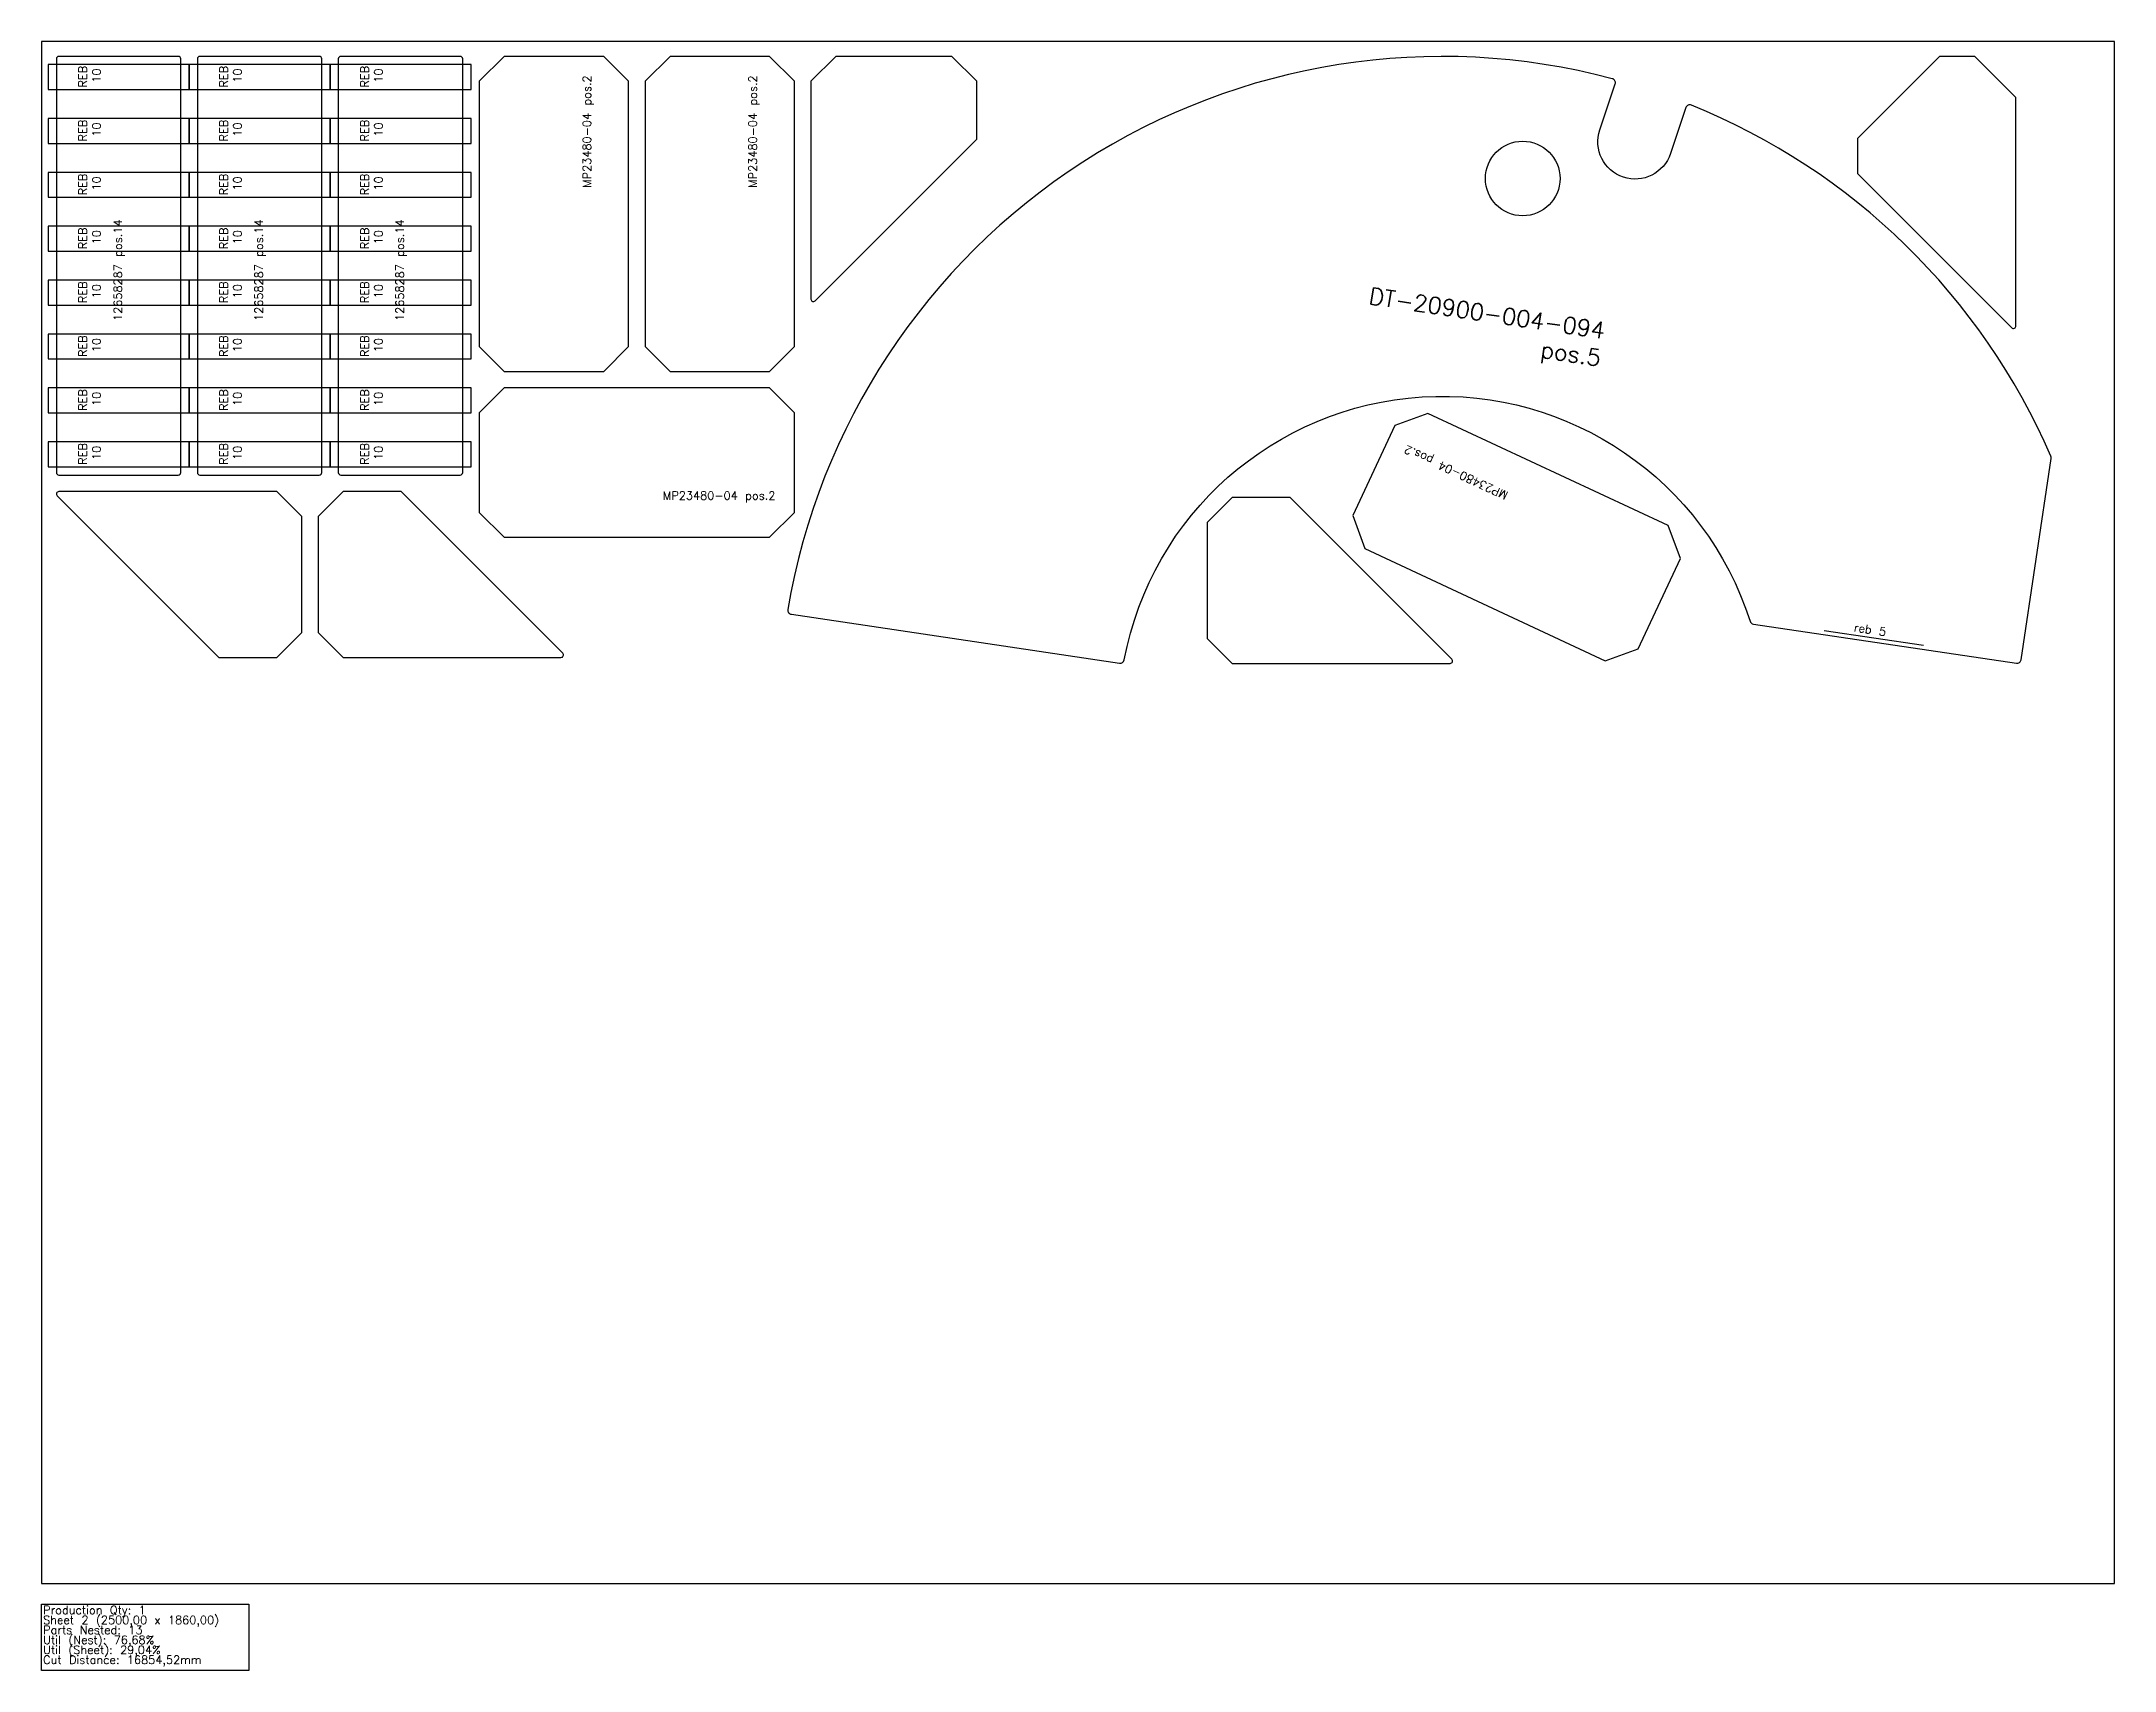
# Model space of a CAD drawing. Header units: millimetres. Extents: x 2625 to 5125, y -105 to 1860.
import ezdxf

# ---------------------------------------------------------------- set-up
doc = ezdxf.new("R2010")
doc.units = ezdxf.units.MM
for name, color, linetype in [('12658287', 7, 'Continuous'), ('DT-20900-004-094', 7, 'Continuous'), ('MP23480-04', 7, 'Continuous'), ('Rebaixo', 7, 'Continuous'), ('sheet', 24, 'Continuous'), ('Stats', 7, 'Continuous'), ('Texto', 7, 'Continuous')]:
    doc.layers.add(name, color=color, linetype=linetype)
doc.styles.get("Standard").update_dxf_attribs({"font": 'txt.shx'})

msp = doc.modelspace()

# ---------------------------------------------------------------- linework, layer by layer
at = {"layer": '12658287', "color": 1}
for points in [[(2793, 1340), (2793, 1839, 0.414214), (2790, 1842), (2646, 1842, 0.414214), (2643, 1839), (2643, 1340, 0.414214), (2646, 1337), (2790, 1337, 0.414214)], [(2963, 1340), (2963, 1839, 0.414214), (2960, 1842), (2816, 1842, 0.414214), (2813, 1839), (2813, 1340, 0.414214), (2816, 1337), (2960, 1337, 0.414214)], [(3133, 1340), (3133, 1839, 0.414214), (3130, 1842), (2986, 1842, 0.414214), (2983, 1839), (2983, 1340, 0.414214), (2986, 1337), (3130, 1337, 0.414214)]]:
    msp.add_lwpolyline(points, format="xyb", close=True, dxfattribs=at)
at = {"layer": 'DT-20900-004-094', "color": 4}
msp.add_lwpolyline([(3925.1, 1110, 0.403132), (3930.7, 1114, -0.778662), (4685.5, 1160.7, 0.285813), (4689.5, 1157.2), (5006.6, 1110, 0.414214), (5012.3, 1114.2), (5048.5, 1357.1, 0.140055), (5048.1, 1359.9, 0.19666), (4614.7, 1783.3, 0.432769), (4608.1, 1780.2), (4589.6, 1724.8, -0.999999), (4504.2, 1753.3), (4522.8, 1808.7, 0.432769), (4519.3, 1815.1, 0.441642), (3525.1, 1174.7, 0.419751), (3529.3, 1169)], format="xyb", close=True, dxfattribs=at)
msp.add_circle((4411.3, 1694.7), 45, dxfattribs=at)
at = {"layer": 'MP23480-04', "color": 4}
for points in [[(3333, 1492), (3333, 1812), (3303, 1842), (3183, 1842), (3153, 1812), (3153, 1492), (3183, 1462), (3303, 1462)], [(3533, 1492), (3533, 1812), (3503, 1842), (3383, 1842), (3353, 1812), (3353, 1492), (3383, 1462), (3503, 1462)], [(3183, 1262), (3503, 1262), (3533, 1292), (3533, 1412), (3503, 1442), (3183, 1442), (3153, 1412), (3153, 1292)], [(4586.9, 1276.2), (4296.9, 1411.4), (4257, 1396.9), (4206.3, 1288.1), (4220.8, 1248.3), (4510.8, 1113), (4550.7, 1127.5), (4601.4, 1236.3)]]:
    msp.add_lwpolyline(points, close=True, dxfattribs=at)
for points in [[(3753, 1742), (3753, 1812), (3723, 1842), (3583, 1842), (3553, 1812), (3553, 1549.2, 0.668179), (3558.1, 1547.1)], [(5006.1, 1792.5), (4956.6, 1842), (4914.1, 1842), (4815.1, 1743), (4815.1, 1700.6), (5000.9, 1514.8, 0.668179), (5006.1, 1516.9)], [(2838.8, 1117), (2908.8, 1117), (2938.8, 1147), (2938.8, 1287), (2908.8, 1317), (2646, 1317, 0.668179), (2643.9, 1311.9)], [(3058.8, 1317), (2988.8, 1317), (2958.8, 1287), (2958.8, 1147), (2988.8, 1117), (3251.5, 1117, 0.668179), (3253.6, 1122.1)], [(4130.9, 1309.8), (4060.9, 1309.8), (4030.9, 1279.8), (4030.9, 1139.8), (4060.9, 1109.8), (4323.7, 1109.8, 0.668179), (4325.8, 1115)]]:
    msp.add_lwpolyline(points, format="xyb", close=True, dxfattribs=at)
at = {"layer": 'Rebaixo', "color": 4}
msp.add_line((4774.7, 1149.6), (4894.8, 1131.7), dxfattribs=at)
at = {"layer": 'Rebaixo', "color": 1, "linetype": 'Continuous', "lineweight": 25}
for points in [[(2803, 1802), (2803, 1832), (2633, 1832), (2633, 1802)], [(2973, 1802), (2973, 1832), (2803, 1832), (2803, 1802)], [(3143, 1802), (3143, 1832), (2973, 1832), (2973, 1802)], [(2803, 1737), (2803, 1767), (2633, 1767), (2633, 1737)], [(2973, 1737), (2973, 1767), (2803, 1767), (2803, 1737)], [(3143, 1737), (3143, 1767), (2973, 1767), (2973, 1737)], [(2803, 1672), (2803, 1702), (2633, 1702), (2633, 1672)], [(2973, 1672), (2973, 1702), (2803, 1702), (2803, 1672)], [(3143, 1672), (3143, 1702), (2973, 1702), (2973, 1672)], [(2803, 1607), (2803, 1637), (2633, 1637), (2633, 1607)], [(2973, 1607), (2973, 1637), (2803, 1637), (2803, 1607)], [(3143, 1607), (3143, 1637), (2973, 1637), (2973, 1607)], [(2803, 1542), (2803, 1572), (2633, 1572), (2633, 1542)], [(2973, 1542), (2973, 1572), (2803, 1572), (2803, 1542)], [(3143, 1542), (3143, 1572), (2973, 1572), (2973, 1542)], [(2803, 1477), (2803, 1507), (2633, 1507), (2633, 1477)], [(2973, 1477), (2973, 1507), (2803, 1507), (2803, 1477)], [(3143, 1477), (3143, 1507), (2973, 1507), (2973, 1477)], [(2803, 1412), (2803, 1442), (2633, 1442), (2633, 1412)], [(2973, 1412), (2973, 1442), (2803, 1442), (2803, 1412)], [(3143, 1412), (3143, 1442), (2973, 1442), (2973, 1412)], [(2803, 1347), (2803, 1377), (2633, 1377), (2633, 1347)], [(2973, 1347), (2973, 1377), (2803, 1377), (2803, 1347)], [(3143, 1347), (3143, 1377), (2973, 1377), (2973, 1347)]]:
    msp.add_lwpolyline(points, close=True, dxfattribs=at)
at = {"layer": 'sheet', "color": 7}
msp.add_lwpolyline([(2625, 0), (5125, 0), (5125, 1860), (2625, 1860)], close=True, dxfattribs=at)
at = {"layer": 'Stats', "color": 151}
msp.add_lwpolyline([(2625, -25), (2875, -25), (2875, -105), (2625, -105), (2625, -25)], close=True, dxfattribs=at)

# ---------------------------------------------------------------- texts
at = {"layer": 'Rebaixo', "color": 1, "char_height": 10, "attachment_point": 1, "rotation": 90}
for insert in [(2669.7, 1799.8), (2839.7, 1799.8), (3009.7, 1799.8), (2669.7, 1734.8), (2839.7, 1734.8), (3009.7, 1734.8), (2669.7, 1669.8), (2839.7, 1669.8), (3009.7, 1669.8), (2669.7, 1604.8), (2839.7, 1604.8), (3009.7, 1604.8), (2669.7, 1539.8), (2839.7, 1539.8), (3009.7, 1539.8), (2669.7, 1474.8), (2839.7, 1474.8), (3009.7, 1474.8), (2669.7, 1409.8), (2839.7, 1409.8), (3009.7, 1409.8), (2669.7, 1344.8), (2839.7, 1344.8), (3009.7, 1344.8)]:
    msp.add_mtext_dynamic_manual_height_columns('{\\W0.416365; }REB\\P{\\W1.166365; }10', width=34.994, gutter_width=12.5, heights=[0], dxfattribs=dict(at, insert=insert))
at = {"layer": 'Rebaixo', "color": 4, "insert": (4810.3, 1148.5), "char_height": 10, "width": 77.647, "attachment_point": 7, "rotation": 351.5259}
msp.add_mtext('reb 5', dxfattribs=at)
at = {"layer": 'Stats', "color": 60}
for s, p in [('Sheet 2 (2500,00 x 1860,00)', (2627, -49)), ('Production Qty: 1', (2627, -37)), ('Parts Nested: 13', (2627, -61)), ('Util (Nest): 76,68%', (2627, -73)), ('Util (Sheet): 29,04%', (2627, -85)), ('Cut Distance: 16854,52mm', (2627, -97))]:
    msp.add_text(s, height=10, dxfattribs=at).set_placement(p)
at = {"layer": 'Texto', "color": 4}
for s, insert, char_height, width, attachment_point, rotation in [('MP23480-04 pos.2', (3291.1, 1819.1), 10, 337.753, 9, 90), ('MP23480-04 pos.2', (3491.1, 1819.1), 10, 337.753, 9, 90), ('DT-20900-004-094\\Ppos.5', (4511.9, 1520.9), 20, 141.222, 3, 351.5259), ('MP23480-04 pos.2', (4272.7, 1376.4), 10, 337.753, 9, 155)]:
    msp.add_mtext(s, dxfattribs=dict(at, insert=insert, char_height=char_height, width=width, attachment_point=attachment_point, rotation=rotation))
at = {"layer": 'Texto', "color": 1, "char_height": 10, "width": 350.856, "attachment_point": 1, "rotation": 90}
for insert in [(2712.1, 1522.8), (2882.1, 1522.8), (3052.1, 1522.8)]:
    msp.add_mtext('12658287 pos.14', dxfattribs=dict(at, insert=insert))
at = {"layer": 'Texto', "color": 4, "insert": (3510.1, 1303.9), "char_height": 10, "width": 337.753, "attachment_point": 9}
msp.add_mtext('MP23480-04 pos.2', dxfattribs=at)

doc.saveas('drawing.dxf')
